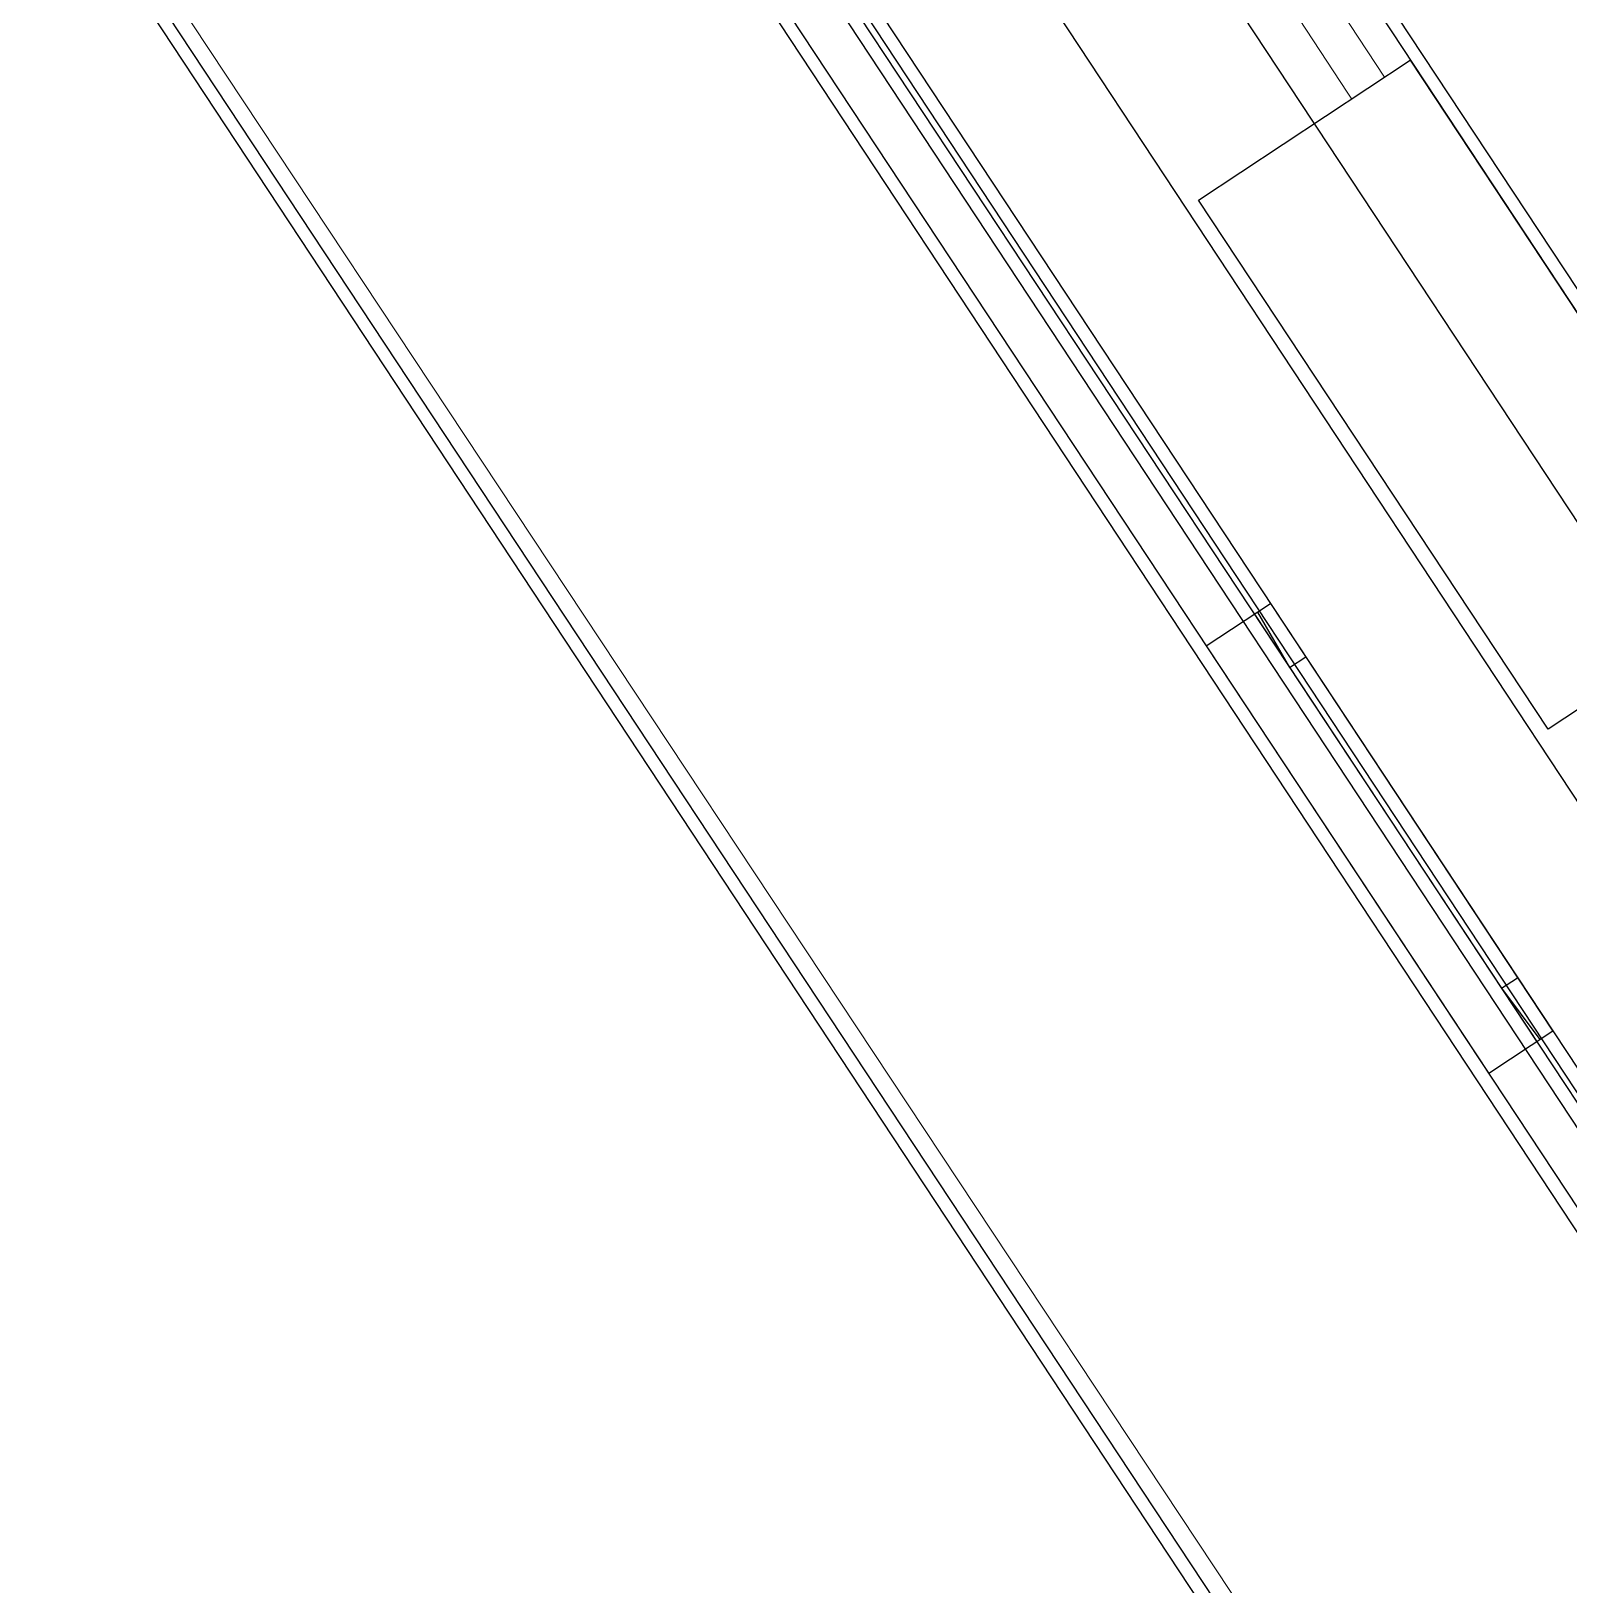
# Model space of a CAD drawing. Header units: metres. Extents: x 302064 to 305578, y 6265466 to 6271990.
# Drawn here: x 302981.5 to 302993.5, y 6271089.83 to 6271101.96 of the extents above; entities that cross this region are included whole.
import ezdxf
from ezdxf.enums import TextEntityAlignment as Align

# ---------------------------------------------------------------- set-up
doc = ezdxf.new("R2010")
doc.units = ezdxf.units.M
doc.linetypes.add('IE Trench LV', pattern=[6.5, 5, -1.5])
doc.linetypes.add('IECLTRLV', pattern=[6.5, 5, -1.5])
doc.layers.get('0').update_dxf_attribs({"color": 6})
for name, color, linetype in [('BDY', 252, 'Continuous'), ('DEVELOP', 2, 'Continuous'), ('ROAD_KERB', 253, 'Continuous'), ('ROAD_KERB-BACK', 8, 'Continuous'), ('ROAD_KERB-LIP', 8, 'Continuous'), ('SupportsUG_SP_LV_NEW', 7, 'Continuous'), ('XR01255_CC_DES$0$FOOTPATH', 252, 'Continuous'), ('XR01255_CC_DES$0$ROAD_CONTROL', 252, 'Continuous'), ('XR01255_CC_DES$0$ROAD_KERB', 252, 'Continuous'), ('XR01255_CC_DES$0$ROAD_KERB-BACK', 252, 'Continuous'), ('XR01255_CC_DES$0$ROAD_KERB-LIP', 252, 'Continuous'), ('XR01255_CC_LOT_LAYOUT$0$ST1_BDY', 252, 'Continuous')]:
    doc.layers.add(name, color=color, linetype=linetype)
doc.layers.add('Cadastre Land Parcels_SP_EXT', color=7, linetype='Continuous', lineweight=5)
doc.layers.add('Trench_SP_NEW', color=7, linetype='IECLTRLV', lineweight=20)
doc.styles.get("Standard").update_dxf_attribs({"font": 'arial.ttf'})

# ---------------------------------------------------------------- blocks, each defined once
blk = doc.blocks.new('PILLAR_NEW')
for tag, height, flags, p in [('ASSET_NUM', 2.5, 8, (2, 4)), ('STREET_CODE', 0.2, 9, (1.5, 2)), ('OWNED_BY', 0.2, 9, (1.5, 1.8)), ('OPERATED_BY', 0.2, 9, (1.5, 1.6)), ('MAINTAINED_BY', 0.2, 9, (1.5, 1.4)), ('STATE', 0.2, 9, (1.5, 1.2))]:
    blk.add_attdef(tag, text='', height=height, dxfattribs=dict(flags=flags)).set_placement(p, align=Align.MIDDLE_LEFT)
blk.add_wipeout([(-2.475, 0.99), (2.475, 0.99), (2.475, -0.99), (-2.475, -0.99)])
at = {"lineweight": -3}
blk.add_lwpolyline([(-2.475, 0.99), (2.475, 0.99), (2.475, -0.99), (-2.475, -0.99)], close=True, dxfattribs=at)
for tag, flags, p in [('SUPPORT_TYPE', 9, (1.5, 1)), ('USAGE', 9, (1.5, 0.8)), ('LEGEND', 9, (1.5, 0.6)), ('PARENT', 9, (1.5, 0.4)), ('SUBURB', 9, (1.5, 0.2)), ('STREETNAME', 9, (1.5, 0)), ('LOCATION', 9, (1.5, -0.2)), ('NOTES', 9, (1.5, -0.4)), ('Z', 1, (1.5, -0.6))]:
    blk.add_attdef(tag, text='', height=0.2, dxfattribs=dict(flags=flags)).set_placement(p, align=Align.MIDDLE_LEFT)
blk = doc.blocks.new('A$C6F1F0823')
at = {"layer": 'BDY'}
for p, q in [((10.552, 95.979), (71.022, 4.408)), ((3.882, 91.562), (64.346, 0))]:
    blk.add_line(p, q, dxfattribs=at)
at = {"layer": 'ROAD_KERB'}
blk.add_line((15.803, 81.676), (67.828, 2.893), dxfattribs=at)
blk.add_lwpolyline([(31.839, 57.393), (34.043, 54.055)], dxfattribs=at)
blk.add_lwpolyline([(31.839, 57.393), (34.043, 54.055)], dxfattribs=at)
blk.add_lwpolyline([(31.839, 57.393), (34.043, 54.055)], dxfattribs=at)
blk.add_lwpolyline([(31.839, 57.393), (34.043, 54.055)], dxfattribs=at)
blk.add_lwpolyline([(31.839, 57.393), (34.043, 54.055)], dxfattribs=at)
blk.add_lwpolyline([(31.839, 57.393), (34.043, 54.055)], dxfattribs=at)
blk.add_lwpolyline([(31.839, 57.393), (34.043, 54.055)], dxfattribs=at)
blk.add_lwpolyline([(31.839, 57.393), (34.043, 54.055)], dxfattribs=at)
blk.add_lwpolyline([(31.839, 57.393), (34.043, 54.055)], dxfattribs=at)
blk.add_lwpolyline([(31.839, 57.393), (34.043, 54.055)], dxfattribs=at)
blk.add_lwpolyline([(31.839, 57.393), (34.043, 54.055)], dxfattribs=at)
blk.add_lwpolyline([(31.839, 57.393), (34.043, 54.055)], dxfattribs=at)
blk.add_lwpolyline([(31.839, 57.393), (34.043, 54.055)], dxfattribs=at)
blk.add_lwpolyline([(31.839, 57.393), (34.043, 54.055)], dxfattribs=at)
blk.add_lwpolyline([(31.839, 57.393), (34.043, 54.055)], dxfattribs=at)
blk.add_lwpolyline([(31.839, 57.393), (34.043, 54.055)], dxfattribs=at)
blk.add_lwpolyline([(31.839, 57.393), (34.043, 54.055)], dxfattribs=at)
blk.add_lwpolyline([(31.839, 57.393), (34.043, 54.055)], dxfattribs=at)
blk.add_lwpolyline([(31.839, 57.393), (34.043, 54.055)], dxfattribs=at)
blk.add_lwpolyline([(31.839, 57.393), (34.043, 54.055)], dxfattribs=at)
blk.add_lwpolyline([(31.839, 57.393), (34.043, 54.055)], dxfattribs=at)
blk.add_lwpolyline([(31.839, 57.393), (34.043, 54.055)], dxfattribs=at)
blk.add_lwpolyline([(31.839, 57.393), (34.043, 54.055)], dxfattribs=at)
blk.add_lwpolyline([(31.839, 57.393), (34.043, 54.055)], dxfattribs=at)
blk.add_lwpolyline([(31.839, 57.393), (34.043, 54.055)], dxfattribs=at)
blk.add_lwpolyline([(31.839, 57.393), (34.043, 54.055)], dxfattribs=at)
blk.add_lwpolyline([(31.839, 57.393), (34.043, 54.055)], dxfattribs=at)
blk.add_lwpolyline([(31.839, 57.393), (34.043, 54.055)], dxfattribs=at)
blk.add_lwpolyline([(31.839, 57.393), (34.043, 54.055)], dxfattribs=at)
blk.add_lwpolyline([(31.839, 57.393), (34.043, 54.055)], dxfattribs=at)
blk.add_lwpolyline([(31.839, 57.393), (34.043, 54.055)], dxfattribs=at)
blk.add_lwpolyline([(31.839, 57.393), (34.043, 54.055)], dxfattribs=at)
blk.add_lwpolyline([(31.839, 57.393), (34.043, 54.055)], dxfattribs=at)
blk.add_lwpolyline([(31.839, 57.393), (34.043, 54.055)], dxfattribs=at)
blk.add_lwpolyline([(31.839, 57.393), (34.043, 54.055)], dxfattribs=at)
blk.add_lwpolyline([(31.839, 57.393), (34.043, 54.055)], dxfattribs=at)
blk.add_lwpolyline([(31.839, 57.393), (34.043, 54.055)], dxfattribs=at)
blk.add_lwpolyline([(31.839, 57.393), (34.043, 54.055)], dxfattribs=at)
blk.add_lwpolyline([(31.839, 57.393), (34.043, 54.055)], dxfattribs=at)
blk.add_lwpolyline([(31.839, 57.393), (34.043, 54.055)], dxfattribs=at)
blk.add_lwpolyline([(31.839, 57.393), (34.043, 54.055)], dxfattribs=at)
blk.add_lwpolyline([(31.839, 57.393), (34.043, 54.055)], dxfattribs=at)
blk.add_lwpolyline([(31.839, 57.393), (34.043, 54.055)], dxfattribs=at)
blk.add_lwpolyline([(31.839, 57.393), (34.043, 54.055)], dxfattribs=at)
blk.add_lwpolyline([(31.839, 57.393), (34.043, 54.055)], dxfattribs=at)
blk.add_lwpolyline([(31.839, 57.393), (34.043, 54.055)], dxfattribs=at)
blk.add_lwpolyline([(31.839, 57.393), (34.043, 54.055)], dxfattribs=at)
blk.add_lwpolyline([(31.839, 57.393), (34.043, 54.055)], dxfattribs=at)
blk.add_lwpolyline([(31.839, 57.393), (34.043, 54.055)], dxfattribs=at)
blk.add_lwpolyline([(31.839, 57.393), (34.043, 54.055)], dxfattribs=at)
at = {"layer": 'ROAD_KERB-BACK'}
blk.add_line((15.928, 81.759), (68.227, 2.562), dxfattribs=at)
for points in [[(31.864, 57.409), (32.114, 56.976)], [(31.864, 57.409), (32.114, 56.976)], [(31.864, 57.409), (32.114, 56.976)], [(31.864, 57.409), (32.114, 56.976)], [(31.864, 57.409), (32.114, 56.976)], [(31.864, 57.409), (32.114, 56.976)], [(31.864, 57.409), (32.114, 56.976)], [(31.864, 57.409), (32.114, 56.976)], [(31.864, 57.409), (32.114, 56.976)], [(31.864, 57.409), (32.114, 56.976)], [(31.864, 57.409), (32.114, 56.976)], [(31.864, 57.409), (32.114, 56.976)], [(31.864, 57.409), (32.114, 56.976)], [(31.864, 57.409), (32.114, 56.976)], [(31.864, 57.409), (32.114, 56.976)], [(31.864, 57.409), (32.114, 56.976)], [(31.864, 57.409), (32.114, 56.976)], [(31.864, 57.409), (32.114, 56.976)], [(31.864, 57.409), (32.114, 56.976)], [(31.864, 57.409), (32.114, 56.976)], [(31.864, 57.409), (32.114, 56.976)], [(31.864, 57.409), (32.114, 56.976)], [(31.864, 57.409), (32.114, 56.976)], [(31.864, 57.409), (32.114, 56.976)], [(31.864, 57.409), (32.114, 56.976)], [(31.864, 57.409), (32.114, 56.976)], [(31.864, 57.409), (32.114, 56.976)], [(31.864, 57.409), (32.114, 56.976)], [(31.864, 57.409), (32.114, 56.976)], [(31.864, 57.409), (32.114, 56.976)], [(31.864, 57.409), (32.114, 56.976)], [(31.864, 57.409), (32.114, 56.976)], [(31.864, 57.409), (32.114, 56.976)], [(31.864, 57.409), (32.114, 56.976)], [(31.864, 57.409), (32.114, 56.976)], [(31.864, 57.409), (32.114, 56.976)], [(31.864, 57.409), (32.114, 56.976)], [(31.864, 57.409), (32.114, 56.976)], [(31.864, 57.409), (32.114, 56.976)], [(31.864, 57.409), (32.114, 56.976)], [(31.864, 57.409), (32.114, 56.976)], [(31.864, 57.409), (32.114, 56.976)], [(31.864, 57.409), (32.114, 56.976)], [(31.864, 57.409), (32.114, 56.976)], [(31.864, 57.409), (32.114, 56.976)], [(31.864, 57.409), (32.114, 56.976)], [(31.864, 57.409), (32.114, 56.976)], [(31.864, 57.409), (32.114, 56.976)], [(31.864, 57.409), (32.114, 56.976)], [(31.864, 57.409), (32.114, 56.976)], [(31.964, 57.476), (34.168, 54.138)], [(31.964, 57.476), (34.168, 54.138)], [(31.964, 57.476), (34.168, 54.138)], [(31.964, 57.476), (34.168, 54.138)], [(31.964, 57.476), (34.168, 54.138)], [(31.964, 57.476), (34.168, 54.138)], [(31.964, 57.476), (34.168, 54.138)], [(31.964, 57.476), (34.168, 54.138)], [(31.964, 57.476), (34.168, 54.138)], [(31.964, 57.476), (34.168, 54.138)], [(31.964, 57.476), (34.168, 54.138)], [(31.964, 57.476), (34.168, 54.138)], [(31.964, 57.476), (34.168, 54.138)], [(31.964, 57.476), (34.168, 54.138)], [(31.964, 57.476), (34.168, 54.138)], [(31.964, 57.476), (34.168, 54.138)], [(31.964, 57.476), (34.168, 54.138)], [(31.964, 57.476), (34.168, 54.138)], [(31.964, 57.476), (34.168, 54.138)], [(31.964, 57.476), (34.168, 54.138)], [(31.964, 57.476), (34.168, 54.138)], [(31.964, 57.476), (34.168, 54.138)], [(31.964, 57.476), (34.168, 54.138)], [(31.964, 57.476), (34.168, 54.138)], [(31.964, 57.476), (34.168, 54.138)], [(31.964, 57.476), (34.168, 54.138)], [(31.964, 57.476), (34.168, 54.138)], [(31.964, 57.476), (34.168, 54.138)], [(31.964, 57.476), (34.168, 54.138)], [(31.964, 57.476), (34.168, 54.138)], [(31.964, 57.476), (34.168, 54.138)], [(31.964, 57.476), (34.168, 54.138)], [(31.964, 57.476), (34.168, 54.138)], [(31.964, 57.476), (34.168, 54.138)], [(31.964, 57.476), (34.168, 54.138)], [(31.964, 57.476), (34.168, 54.138)], [(31.964, 57.476), (34.168, 54.138)], [(31.964, 57.476), (34.168, 54.138)], [(31.964, 57.476), (34.168, 54.138)], [(31.964, 57.476), (34.168, 54.138)], [(31.964, 57.476), (34.168, 54.138)], [(31.964, 57.476), (34.168, 54.138)], [(31.964, 57.476), (34.168, 54.138)], [(31.964, 57.476), (34.168, 54.138)], [(31.964, 57.476), (34.168, 54.138)], [(31.964, 57.476), (34.168, 54.138)], [(31.964, 57.476), (34.168, 54.138)], [(31.964, 57.476), (34.168, 54.138)], [(31.964, 57.476), (34.168, 54.138)], [(31.964, 57.476), (34.168, 54.138)], [(32.114, 56.976), (32.24, 57.058)], [(32.114, 56.976), (32.24, 57.058)], [(32.114, 56.976), (32.24, 57.058)], [(32.114, 56.976), (32.24, 57.058)], [(32.114, 56.976), (32.24, 57.058)], [(32.114, 56.976), (32.24, 57.058)], [(32.114, 56.976), (32.24, 57.058)], [(32.114, 56.976), (32.24, 57.058)], [(32.114, 56.976), (32.24, 57.058)], [(32.114, 56.976), (32.24, 57.058)], [(32.114, 56.976), (32.24, 57.058)], [(32.114, 56.976), (32.24, 57.058)], [(32.114, 56.976), (32.24, 57.058)], [(32.114, 56.976), (32.24, 57.058)], [(32.114, 56.976), (32.24, 57.058)], [(32.114, 56.976), (32.24, 57.058)], [(32.114, 56.976), (32.24, 57.058)], [(32.114, 56.976), (32.24, 57.058)], [(32.114, 56.976), (32.24, 57.058)], [(32.114, 56.976), (32.24, 57.058)], [(32.114, 56.976), (32.24, 57.058)], [(32.114, 56.976), (32.24, 57.058)], [(32.114, 56.976), (32.24, 57.058)], [(32.114, 56.976), (32.24, 57.058)], [(32.114, 56.976), (32.24, 57.058)], [(32.114, 56.976), (32.24, 57.058)], [(32.114, 56.976), (32.24, 57.058)], [(32.114, 56.976), (32.24, 57.058)], [(32.114, 56.976), (32.24, 57.058)], [(32.114, 56.976), (32.24, 57.058)], [(32.114, 56.976), (32.24, 57.058)], [(32.114, 56.976), (32.24, 57.058)], [(32.114, 56.976), (32.24, 57.058)], [(32.114, 56.976), (32.24, 57.058)], [(32.114, 56.976), (32.24, 57.058)], [(32.114, 56.976), (32.24, 57.058)], [(32.114, 56.976), (32.24, 57.058)], [(32.114, 56.976), (32.24, 57.058)], [(32.114, 56.976), (32.24, 57.058)], [(32.114, 56.976), (32.24, 57.058)], [(32.114, 56.976), (32.24, 57.058)], [(32.114, 56.976), (32.24, 57.058)], [(32.114, 56.976), (32.24, 57.058)], [(32.114, 56.976), (32.24, 57.058)], [(32.114, 56.976), (32.24, 57.058)], [(32.114, 56.976), (32.24, 57.058)], [(32.114, 56.976), (32.24, 57.058)], [(32.114, 56.976), (32.24, 57.058)], [(32.114, 56.976), (32.24, 57.058)], [(32.114, 56.976), (32.24, 57.058)], [(33.768, 54.472), (33.893, 54.555)], [(33.768, 54.472), (33.893, 54.555)], [(33.768, 54.472), (33.893, 54.555)], [(33.768, 54.472), (33.893, 54.555)], [(33.768, 54.472), (33.893, 54.555)], [(33.768, 54.472), (33.893, 54.555)], [(33.768, 54.472), (33.893, 54.555)], [(33.768, 54.472), (33.893, 54.555)], [(33.768, 54.472), (33.893, 54.555)], [(33.768, 54.472), (33.893, 54.555)], [(33.768, 54.472), (33.893, 54.555)], [(33.768, 54.472), (33.893, 54.555)], [(33.768, 54.472), (33.893, 54.555)], [(33.768, 54.472), (33.893, 54.555)], [(33.768, 54.472), (33.893, 54.555)], [(33.768, 54.472), (33.893, 54.555)], [(33.768, 54.472), (33.893, 54.555)], [(33.768, 54.472), (33.893, 54.555)], [(33.768, 54.472), (33.893, 54.555)], [(33.768, 54.472), (33.893, 54.555)], [(33.768, 54.472), (33.893, 54.555)], [(33.768, 54.472), (33.893, 54.555)], [(33.768, 54.472), (33.893, 54.555)], [(33.768, 54.472), (33.893, 54.555)], [(33.768, 54.472), (33.893, 54.555)], [(33.768, 54.472), (33.893, 54.555)], [(33.768, 54.472), (33.893, 54.555)], [(33.768, 54.472), (33.893, 54.555)], [(33.768, 54.472), (33.893, 54.555)], [(33.768, 54.472), (33.893, 54.555)], [(33.768, 54.472), (33.893, 54.555)], [(33.768, 54.472), (33.893, 54.555)], [(33.768, 54.472), (33.893, 54.555)], [(33.768, 54.472), (33.893, 54.555)], [(33.768, 54.472), (33.893, 54.555)], [(33.768, 54.472), (33.893, 54.555)], [(33.768, 54.472), (33.893, 54.555)], [(33.768, 54.472), (33.893, 54.555)], [(33.768, 54.472), (33.893, 54.555)], [(33.768, 54.472), (33.893, 54.555)], [(33.768, 54.472), (33.893, 54.555)], [(33.768, 54.472), (33.893, 54.555)], [(33.768, 54.472), (33.893, 54.555)], [(33.768, 54.472), (33.893, 54.555)], [(33.768, 54.472), (33.893, 54.555)], [(33.768, 54.472), (33.893, 54.555)], [(33.768, 54.472), (33.893, 54.555)], [(33.768, 54.472), (33.893, 54.555)], [(33.768, 54.472), (33.893, 54.555)], [(33.768, 54.472), (33.893, 54.555)], [(33.768, 54.472), (34.068, 54.072)], [(33.768, 54.472), (34.068, 54.072)], [(33.768, 54.472), (34.068, 54.072)], [(33.768, 54.472), (34.068, 54.072)], [(33.768, 54.472), (34.068, 54.072)], [(33.768, 54.472), (34.068, 54.072)], [(33.768, 54.472), (34.068, 54.072)], [(33.768, 54.472), (34.068, 54.072)], [(33.768, 54.472), (34.068, 54.072)], [(33.768, 54.472), (34.068, 54.072)], [(33.768, 54.472), (34.068, 54.072)], [(33.768, 54.472), (34.068, 54.072)], [(33.768, 54.472), (34.068, 54.072)], [(33.768, 54.472), (34.068, 54.072)], [(33.768, 54.472), (34.068, 54.072)], [(33.768, 54.472), (34.068, 54.072)], [(33.768, 54.472), (34.068, 54.072)], [(33.768, 54.472), (34.068, 54.072)], [(33.768, 54.472), (34.068, 54.072)], [(33.768, 54.472), (34.068, 54.072)], [(33.768, 54.472), (34.068, 54.072)], [(33.768, 54.472), (34.068, 54.072)], [(33.768, 54.472), (34.068, 54.072)], [(33.768, 54.472), (34.068, 54.072)], [(33.768, 54.472), (34.068, 54.072)], [(33.768, 54.472), (34.068, 54.072)], [(33.768, 54.472), (34.068, 54.072)], [(33.768, 54.472), (34.068, 54.072)], [(33.768, 54.472), (34.068, 54.072)], [(33.768, 54.472), (34.068, 54.072)], [(33.768, 54.472), (34.068, 54.072)], [(33.768, 54.472), (34.068, 54.072)], [(33.768, 54.472), (34.068, 54.072)], [(33.768, 54.472), (34.068, 54.072)], [(33.768, 54.472), (34.068, 54.072)], [(33.768, 54.472), (34.068, 54.072)], [(33.768, 54.472), (34.068, 54.072)], [(33.768, 54.472), (34.068, 54.072)], [(33.768, 54.472), (34.068, 54.072)], [(33.768, 54.472), (34.068, 54.072)], [(33.768, 54.472), (34.068, 54.072)], [(33.768, 54.472), (34.068, 54.072)], [(33.768, 54.472), (34.068, 54.072)], [(33.768, 54.472), (34.068, 54.072)], [(33.768, 54.472), (34.068, 54.072)], [(33.768, 54.472), (34.068, 54.072)], [(33.768, 54.472), (34.068, 54.072)], [(33.768, 54.472), (34.068, 54.072)], [(33.768, 54.472), (34.068, 54.072)], [(33.768, 54.472), (34.068, 54.072)]]:
    blk.add_lwpolyline(points, dxfattribs=at)
at = {"layer": 'ROAD_KERB-LIP'}
blk.add_line((15.428, 81.428), (67.453, 2.645), dxfattribs=at)
for points in [[(31.463, 57.145), (31.964, 57.476)], [(31.463, 57.145), (31.964, 57.476)], [(31.463, 57.145), (31.964, 57.476)], [(31.463, 57.145), (31.964, 57.476)], [(31.463, 57.145), (31.964, 57.476)], [(31.463, 57.145), (31.964, 57.476)], [(31.463, 57.145), (31.964, 57.476)], [(31.463, 57.145), (31.964, 57.476)], [(31.463, 57.145), (31.964, 57.476)], [(31.463, 57.145), (31.964, 57.476)], [(31.463, 57.145), (31.964, 57.476)], [(31.463, 57.145), (31.964, 57.476)], [(31.463, 57.145), (31.964, 57.476)], [(31.463, 57.145), (31.964, 57.476)], [(31.463, 57.145), (31.964, 57.476)], [(31.463, 57.145), (31.964, 57.476)], [(31.463, 57.145), (31.964, 57.476)], [(31.463, 57.145), (31.964, 57.476)], [(31.463, 57.145), (31.964, 57.476)], [(31.463, 57.145), (31.964, 57.476)], [(31.463, 57.145), (31.964, 57.476)], [(31.463, 57.145), (31.964, 57.476)], [(31.463, 57.145), (31.964, 57.476)], [(31.463, 57.145), (31.964, 57.476)], [(31.463, 57.145), (31.964, 57.476)], [(31.463, 57.145), (31.964, 57.476)], [(31.463, 57.145), (31.964, 57.476)], [(31.463, 57.145), (31.964, 57.476)], [(31.463, 57.145), (31.964, 57.476)], [(31.463, 57.145), (31.964, 57.476)], [(31.463, 57.145), (31.964, 57.476)], [(31.463, 57.145), (31.964, 57.476)], [(31.463, 57.145), (31.964, 57.476)], [(31.463, 57.145), (31.964, 57.476)], [(31.463, 57.145), (31.964, 57.476)], [(31.463, 57.145), (31.964, 57.476)], [(31.463, 57.145), (31.964, 57.476)], [(31.463, 57.145), (31.964, 57.476)], [(31.463, 57.145), (31.964, 57.476)], [(31.463, 57.145), (31.964, 57.476)], [(31.463, 57.145), (31.964, 57.476)], [(31.463, 57.145), (31.964, 57.476)], [(31.463, 57.145), (31.964, 57.476)], [(31.463, 57.145), (31.964, 57.476)], [(31.463, 57.145), (31.964, 57.476)], [(31.463, 57.145), (31.964, 57.476)], [(31.463, 57.145), (31.964, 57.476)], [(31.463, 57.145), (31.964, 57.476)], [(31.463, 57.145), (31.964, 57.476)], [(31.463, 57.145), (31.964, 57.476)], [(31.463, 57.145), (33.668, 53.807)], [(31.463, 57.145), (33.668, 53.807)], [(31.463, 57.145), (33.668, 53.807)], [(31.463, 57.145), (33.668, 53.807)], [(31.463, 57.145), (33.668, 53.807)], [(31.463, 57.145), (33.668, 53.807)], [(31.463, 57.145), (33.668, 53.807)], [(31.463, 57.145), (33.668, 53.807)], [(31.463, 57.145), (33.668, 53.807)], [(31.463, 57.145), (33.668, 53.807)], [(31.463, 57.145), (33.668, 53.807)], [(31.463, 57.145), (33.668, 53.807)], [(31.463, 57.145), (33.668, 53.807)], [(31.463, 57.145), (33.668, 53.807)], [(31.463, 57.145), (33.668, 53.807)], [(31.463, 57.145), (33.668, 53.807)], [(31.463, 57.145), (33.668, 53.807)], [(31.463, 57.145), (33.668, 53.807)], [(31.463, 57.145), (33.668, 53.807)], [(31.463, 57.145), (33.668, 53.807)], [(31.463, 57.145), (33.668, 53.807)], [(31.463, 57.145), (33.668, 53.807)], [(31.463, 57.145), (33.668, 53.807)], [(31.463, 57.145), (33.668, 53.807)], [(31.463, 57.145), (33.668, 53.807)], [(31.463, 57.145), (33.668, 53.807)], [(31.463, 57.145), (33.668, 53.807)], [(31.463, 57.145), (33.668, 53.807)], [(31.463, 57.145), (33.668, 53.807)], [(31.463, 57.145), (33.668, 53.807)], [(31.463, 57.145), (33.668, 53.807)], [(31.463, 57.145), (33.668, 53.807)], [(31.463, 57.145), (33.668, 53.807)], [(31.463, 57.145), (33.668, 53.807)], [(31.463, 57.145), (33.668, 53.807)], [(31.463, 57.145), (33.668, 53.807)], [(31.463, 57.145), (33.668, 53.807)], [(31.463, 57.145), (33.668, 53.807)], [(31.463, 57.145), (33.668, 53.807)], [(31.463, 57.145), (33.668, 53.807)], [(31.463, 57.145), (33.668, 53.807)], [(31.463, 57.145), (33.668, 53.807)], [(31.463, 57.145), (33.668, 53.807)], [(31.463, 57.145), (33.668, 53.807)], [(31.463, 57.145), (33.668, 53.807)], [(31.463, 57.145), (33.668, 53.807)], [(31.463, 57.145), (33.668, 53.807)], [(31.463, 57.145), (33.668, 53.807)], [(31.463, 57.145), (33.668, 53.807)], [(31.463, 57.145), (33.668, 53.807)], [(34.168, 54.138), (33.668, 53.807)], [(34.168, 54.138), (33.668, 53.807)], [(34.168, 54.138), (33.668, 53.807)], [(34.168, 54.138), (33.668, 53.807)], [(34.168, 54.138), (33.668, 53.807)], [(34.168, 54.138), (33.668, 53.807)], [(34.168, 54.138), (33.668, 53.807)], [(34.168, 54.138), (33.668, 53.807)], [(34.168, 54.138), (33.668, 53.807)], [(34.168, 54.138), (33.668, 53.807)], [(34.168, 54.138), (33.668, 53.807)], [(34.168, 54.138), (33.668, 53.807)], [(34.168, 54.138), (33.668, 53.807)], [(34.168, 54.138), (33.668, 53.807)], [(34.168, 54.138), (33.668, 53.807)], [(34.168, 54.138), (33.668, 53.807)], [(34.168, 54.138), (33.668, 53.807)], [(34.168, 54.138), (33.668, 53.807)], [(34.168, 54.138), (33.668, 53.807)], [(34.168, 54.138), (33.668, 53.807)], [(34.168, 54.138), (33.668, 53.807)], [(34.168, 54.138), (33.668, 53.807)], [(34.168, 54.138), (33.668, 53.807)], [(34.168, 54.138), (33.668, 53.807)], [(34.168, 54.138), (33.668, 53.807)], [(34.168, 54.138), (33.668, 53.807)], [(34.168, 54.138), (33.668, 53.807)], [(34.168, 54.138), (33.668, 53.807)], [(34.168, 54.138), (33.668, 53.807)], [(34.168, 54.138), (33.668, 53.807)], [(34.168, 54.138), (33.668, 53.807)], [(34.168, 54.138), (33.668, 53.807)], [(34.168, 54.138), (33.668, 53.807)], [(34.168, 54.138), (33.668, 53.807)], [(34.168, 54.138), (33.668, 53.807)], [(34.168, 54.138), (33.668, 53.807)], [(34.168, 54.138), (33.668, 53.807)], [(34.168, 54.138), (33.668, 53.807)], [(34.168, 54.138), (33.668, 53.807)], [(34.168, 54.138), (33.668, 53.807)], [(34.168, 54.138), (33.668, 53.807)], [(34.168, 54.138), (33.668, 53.807)], [(34.168, 54.138), (33.668, 53.807)], [(34.168, 54.138), (33.668, 53.807)], [(34.168, 54.138), (33.668, 53.807)], [(34.168, 54.138), (33.668, 53.807)], [(34.168, 54.138), (33.668, 53.807)], [(34.168, 54.138), (33.668, 53.807)], [(34.168, 54.138), (33.668, 53.807)], [(34.168, 54.138), (33.668, 53.807)]]:
    blk.add_lwpolyline(points, dxfattribs=at)
blk = doc.blocks.new('A$C07AF69C9')
at = {"layer": 'XR01255_CC_DES$0$FOOTPATH'}
for p, q in [((44.725, 113.755), (102.549, 26.097)), ((43.45, 113.509), (101.548, 25.436))]:
    blk.add_line(p, q, dxfattribs=at)
at = {"layer": 'XR01255_CC_DES$0$ROAD_CONTROL'}
blk.add_line((30.694, 122.131), (96.623, 22.188), dxfattribs=at)
at = {"layer": 'XR01255_CC_DES$0$ROAD_KERB'}
blk.add_lwpolyline([(100.379, 24.666), (42.737, 112.046)], dxfattribs=at)
at = {"layer": 'XR01255_CC_DES$0$ROAD_KERB-BACK'}
blk.add_lwpolyline([(100.504, 24.748), (42.862, 112.129)], dxfattribs=at)
at = {"layer": 'XR01255_CC_DES$0$ROAD_KERB-LIP'}
blk.add_lwpolyline([(100.003, 24.418), (42.362, 111.798)], dxfattribs=at)
at = {"layer": 'XR01255_CC_LOT_LAYOUT$0$ST1_BDY'}
blk.add_line((45.681, 113.94), (103.301, 26.593), dxfattribs=at)
blk.add_blockref('A$C6F1F0823', (32.368, 22.293))

msp = doc.modelspace()

# ---------------------------------------------------------------- linework, layer by layer
at = {"layer": 'Cadastre Land Parcels_SP_EXT', "linetype": 'Continuous'}
for points in [[(303090.76, 6271084.541), (303030.427, 6271175.862), (302974.067, 6271138.657), (302963.233, 6271131.505), (303023.65, 6271040.271), (303090.76, 6271084.541)], [(303023.65, 6271040.271), (302963.233, 6271131.505), (302896.524, 6271087.489), (302956.73, 6270996.069), (303023.65, 6271040.271)]]:
    msp.add_lwpolyline(points, close=True, dxfattribs=at)
at = {"layer": 'Trench_SP_NEW', "linetype": 'IE Trench LV', "flags": 128}
msp.add_lwpolyline([(303029.409, 6271044.074), (302969.416, 6271135.587)], dxfattribs=at)

# ---------------------------------------------------------------- next in the draw order: block references
at = {"layer": 'SupportsUG_SP_LV_NEW', "rotation": 303.4511682459829}
msp.add_blockref('PILLAR_NEW', (302992.803, 6271099.122), dxfattribs=at)

# ---------------------------------------------------------------- next in the draw order: linework, layer by layer
at = {"layer": 'Trench_SP_NEW', "ltscale": 0.35, "flags": 128}
msp.add_lwpolyline([(302992.064, 6271101.6), (302987.515, 6271108.54), (302988.759, 6271112.284)], dxfattribs=at)

# ---------------------------------------------------------------- next in the draw order: block references
at = {"layer": 'DEVELOP'}
msp.add_blockref('A$C07AF69C9', (302926.842, 6271017.724), dxfattribs=at)

doc.saveas('drawing.dxf')
